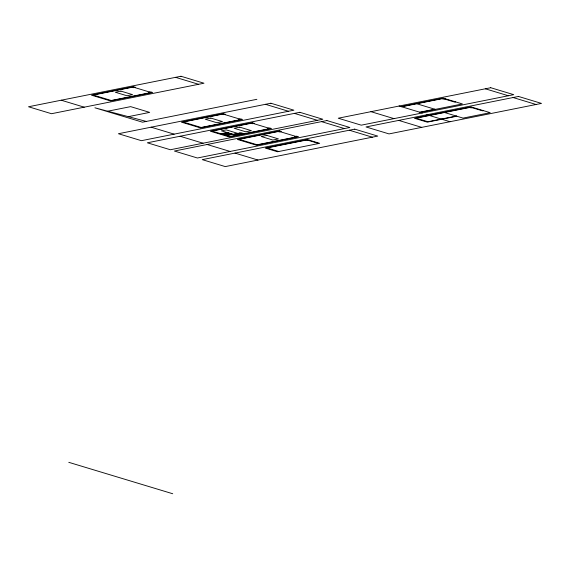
<?xml version="1.0" encoding="UTF-8"?>
<svg xmlns="http://www.w3.org/2000/svg" width="570" height="570" viewBox="0 0 570 570"><rect width="100%" height="100%" fill="white"/><g stroke="black" fill="none" stroke-linecap="round" stroke-linejoin="round"><path stroke-width="0.85" d="M107.759 111.207L130.63 106.633L149.675 112.39L128.328 116.658M256.878 99.315L142.521 122.194L94.905 107.801L146.333 121.431M220.946 133.772L227.102 132.546M221.609 133.971L227.765 132.746M222.272 134.171L228.428 132.945M222.934 134.377L229.09 133.145M223.597 134.577L229.746 133.344M224.252 134.776L230.408 133.544M224.915 134.976L231.071 133.743M225.578 135.175L231.734 133.943M226.24 135.375L232.396 134.142M226.903 135.575L240.996 132.753L244.174 133.715M401.195 106.611L443.339 98.175L462.413 103.947L420.268 112.376M401.722 106.768L441.964 98.717L443.289 99.116L445.191 98.738M455.672 101.902L454.718 102.094L444.237 98.931M419.741 112.212L434.76 109.212M428.07 115.518L414.404 118.254L427.258 122.144L456.834 116.223M428.953 115.347L471.098 106.911L490.172 112.682L463.047 118.104L444.5 112.497M309.197 140.156L307.287 140.541L305.969 140.142L266.995 147.936L278.794 151.499M472.95 107.474L471.041 107.858L469.723 107.452L416.143 118.175L427.942 121.738L456.527 116.024M483.424 110.637L482.476 110.829L471.996 107.666M485.327 88.799L508.34 95.753M513.086 97.534L536.092 104.488M416.748 103.761L435.288 109.369M399.064 105.963L422.256 112.974M426.823 114.698L450.008 121.709M370.963 111.67L393.977 118.631M398.722 120.405L421.736 127.367M265.485 104.31L288.498 111.271M175.574 77.342L198.588 84.296M294.419 113.38L317.433 120.334M321.473 121.617L344.487 128.578M349.325 130.216L372.338 137.178M224.395 114.442L239.742 119.08M134.484 87.474L149.832 92.112M253.329 123.512L268.677 128.15M280.383 131.748L295.73 136.387M308.242 140.348L318.716 143.519M239.407 133.074L242.585 134.028M240.996 134.349L226.183 129.875L221.417 130.822L236.229 135.304M236.229 133.708L239.407 134.67M234.641 134.021L237.818 134.983M151.128 127.188L174.135 134.142M61.218 100.213L84.232 107.174M180.063 136.251L203.07 143.213M207.117 144.495L230.123 151.449M234.968 153.095L257.982 160.049M68.778 462.32L172.717 493.741M180.975 76.259L28.5 106.761L51.514 113.715L203.989 83.22L180.975 76.259M133.587 86.718L91.449 95.154L110.495 100.911L152.632 92.475L150.779 91.92L148.877 92.297L150.202 92.696L111.228 100.498L93.245 95.055L132.212 87.26L133.537 87.666L135.439 87.281L133.587 86.718M120.918 91.114L115.318 92.233L126.953 95.753L132.553 94.634L120.918 91.114M270.885 103.234L118.41 133.729L141.424 140.683L293.899 110.188L270.885 103.234M223.497 113.694L181.36 122.123L200.405 127.879L242.542 119.451L240.69 118.888L238.787 119.273L240.113 119.672L201.139 127.466L183.155 122.03L222.122 114.235L223.447 114.634L225.349 114.249L223.497 113.694M210.829 118.09L205.229 119.208L216.864 122.728L222.464 121.602L210.829 118.09M299.82 112.297L147.345 142.799L170.359 149.753L322.834 119.258L299.82 112.297M252.432 122.757L210.294 131.193L229.34 136.95L271.477 128.514L269.624 127.958L267.722 128.335L269.047 128.742L230.073 136.536L212.09 131.093L251.057 123.298L252.382 123.704L254.284 123.32L252.432 122.757M239.763 127.153L234.163 128.279L245.798 131.791L251.398 130.673L239.763 127.153M326.874 120.541L174.399 151.036L197.412 157.997L349.887 127.495L326.874 120.541M490.727 87.716L338.252 118.218L361.266 125.172L513.741 94.67L490.727 87.716M279.485 131L237.348 139.429L256.393 145.186L298.53 136.757L296.678 136.194L294.776 136.579L296.101 136.978L257.127 144.773L239.143 139.337L278.11 131.542L279.435 131.941L281.338 131.556L279.485 131M266.817 135.396L261.217 136.515L272.852 140.035L278.452 138.916L266.817 135.396M354.732 129.141L202.25 159.636L225.264 166.59L377.746 136.095L354.732 129.141M518.486 96.451L366.011 126.953L389.025 133.907L541.5 103.412L518.486 96.451M307.344 139.6L265.2 148.029L277.526 151.755L319.67 143.327L307.344 139.6"/></g></svg>
